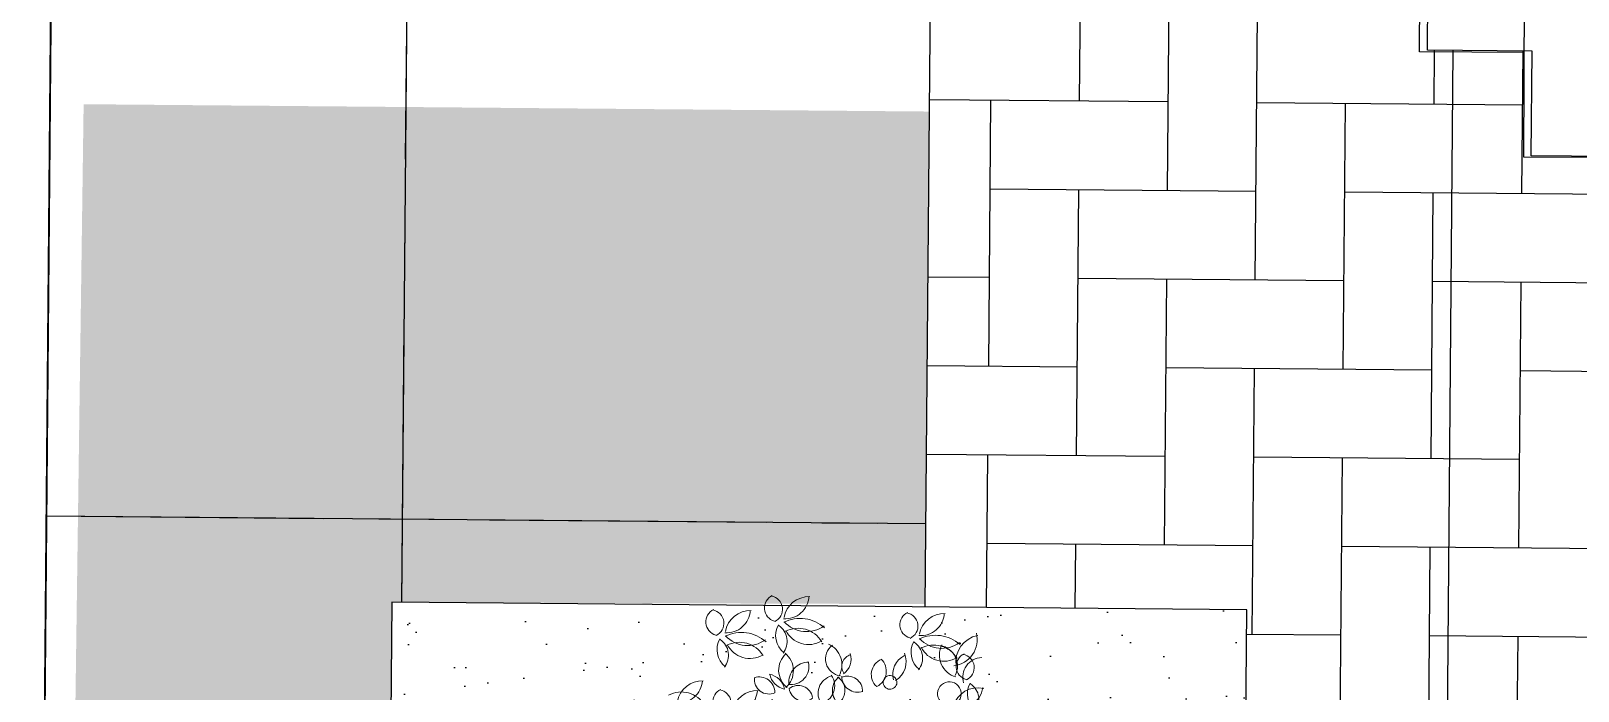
# Model space of a CAD drawing. Header units: millimetres. Extents: x 793 to 3159, y 750 to 2095.
# Drawn here: x 1257.62 to 1266.49, y 1025.88 to 1029.66 of the extents above; entities that cross this region are included whole.
import ezdxf

# ---------------------------------------------------------------- set-up
doc = ezdxf.new("R2010")
doc.units = ezdxf.units.MM
for name, pattern in [('CENTER', [50.800000000000004, 31.75, -6.35, 6.35, -6.35]), ('CONTINUA', [0]), ('XR-CASETA$0$CONTINUA', [0])]:
    doc.linetypes.add(name, pattern=pattern)
for name, color, linetype in [('A-PISOS', 252, 'Continuous'), ('A-PROY', 252, 'Continuous'), ('A-TEXTO', 2, 'Continuous'), ('A-VEGETACION', 65, 'Continuous'), ('XR-CASETA$0$A-DETALLES', 6, 'Continuous'), ('XR-CASETA$0$A-PROY', 252, 'Continuous')]:
    doc.layers.add(name, color=color, linetype=linetype)
doc.layers.add('JUNTA DE AISLAMIENTO', color=7, linetype='Continuous', true_color=0x22d6dd)
doc.layers.add('JUNTA DE CONTROL', color=7, linetype='Continuous', true_color=0xf43e0b)
doc.styles.get("Standard").update_dxf_attribs({"font": 'arial.ttf'})
doc.linetypes.add('RAYACONTX', pattern='A,0.8,["X",Standard,S=0.08,R=0,X=0.025,Y=-0.04],0', length=0.8)

# ---------------------------------------------------------------- blocks, each defined once
blk = doc.blocks.new('A$C15914C01')
at = {"layer": 'A-PISOS', "linetype": 'CONTINUA', "ltscale": 0.5}
h = blk.add_hatch(dxfattribs=at)
h.set_pattern_fill('AR-HBONE', color=250, scale=0.005, angle=45)
h.set_pattern_definition([(90, (-2174.844098950855, -711.9262848175131), (-0.5080000000000005, 0.508), [1.524, -0.508]), (179.9999999999999, (-2174.844098950854, -711.4182851626538), (-0.5080000000000005, 0.508), [1.524, -0.508])])
h.paths.add_polyline_path([(87.05982003419196, -5.204532737843692), (82.81679474090923, -5.20474617742002), (82.81681061838754, -10.60925753414631), (86.80863268527902, -10.60925445379681), (86.80863422533729, -11.0572432950139), (88.81681215838763, -11.05724637489774), (88.81679474090923, -6.705105514731258), (87.0598200341337, -6.705105514731258)])
h.paths.add_polyline_path([(86.8650890327118, -0.8995494431682403), (82.81678082198827, -0.8995676307039844), (82.81679474090924, -5.204639457631856), (87.05982003419199, -5.204639457166195), (87.05982003419199, -4.905105514917437), (88.81679474090923, -4.905105515383184), (88.81679474073856, -0.9998071922932752), (86.86499337675598, -0.9996248840324427), (86.86501080022977, -0.8130883010034609), (86.8650107978056, -0.813114408977782), (86.86882155369388, 39.98502667201743), (86.26865371831302, 39.98509087741485), (86.2687178954498, 40.58509086263183), (85.6687178988836, 40.58515505007404), (85.6687820749455, 41.18515474001882), (85.06878207837927, 41.18521892746122), (85.0689639106475, 42.88521891772871), (83.8689639175116, 42.8853472699181), (83.86985141262495, 47.18534719958859), (82.81679473971194, 47.18545983469676), (82.81882092349358, 37.3688145492097), (84.66011830356094, 37.36640697422004), (84.65968317661991, 32.56875822752249), (84.90968317568554, 32.56873555345109), (84.9075364054671, 8.898735651027124), (84.6575364059941, 8.898758325095002), (84.657101065806, 4.098758345288815), (82.8167947408552, 4.098925253299484), (82.81678083576021, 0.9006042960439231), (86.86164920499048, 0.9002789187566975)])
h = blk.add_hatch(dxfattribs=at)
h.set_pattern_fill('AR-CONC', color=250, scale=0.01)
h.set_pattern_definition([(49.99999999999999, (-2174.844098950855, -711.9262848175131), (1.821846689960041, -0.1593908553890309), [0.1904999999999998, -2.095499999999997]), (354.9999999999998, (-2174.844098950855, -711.9262848175131), (-0.3524342142496936, 1.910568452390352), [0.1524, -1.6764058417]), (100.4514446999999, (-2174.692278880862, -711.9395673517138), (1.469412470903532, 1.751177519121952), [0.161900088, -1.780902446]), (46.18420000000002, (-2174.844098950854, -711.4182848166674), (2.710790408921299, -0.4204232793272717), [0.2857499999999997, -3.143249999999998]), (96.63555760999989, (-2174.618199950842, -711.4533198173158), (2.374041340515032, 2.474261245977214), [0.2428502313999999, -2.671356081599998]), (351.1841511700001, (-2174.844098950854, -711.4182848166674), (2.374041340649768, 2.474261245855327), [0.2285996707, -2.5145973192]), (21, (-2174.590098950837, -711.5452848169953), (1.516143912691326, -1.022651981870877), [0.1904999999999999, -2.095499999999999]), (326, (-2174.590098950837, -711.5452848169953), (0.6180202834764703, 1.841879661223193), [0.1523999999999999, -1.676399999999999]), (71.45144499999999, (-2174.463753624819, -711.6305058165453), (2.134164192787159, 0.8192276888590528), [0.1619000879999999, -1.780899375999998]), (37.49999999999998, (-2174.844098950855, -711.9262848175131), (0.03088603250591817, 0.8455503887315311), [0, -1.65608, 0, -1.7018, 0, -1.68275]), (7.499999999999999, (-2174.844098950855, -711.9262848175131), (0.668196625103057, 1.001805748181196), [0, -0.9702799999999999, 0, -1.61798, 0, -0.6413500000000001]), (327.5, (-2175.410518950842, -711.9262848170478), (1.355905951668714, -0.05728743992673457), [0, -0.6349999999999996, 0, -1.981199999999999, 0, -2.628899999999998]), (317.5, (-2175.664518950858, -711.9262848165821), (1.48129181386018, 0.2542649103333302), [0, -0.8254999999999996, 0, -1.315719999999999, 0, -1.866899999999999])])
h.paths.add_polyline_path([(77.87255400477447, -5.695407110732049), (77.87255400477443, -5.204639458097517), (77.86797948926687, -5.695407110732049)])
h.paths.add_polyline_path([(82.81679474090915, -5.204781808890402), (77.96691855788231, -5.204639457631771), (77.96831455721986, -6.705105514731258), (73.8167947409092, -6.705105514731258), (73.8168106241501, -10.60906362812966), (82.81681062415011, -10.609063627664)])
h.paths.add_polyline_path([(77.77014912843218, 0.9010102571740504), (82.81678392775109, 0.90060429579529), (82.8167947408552, 4.098925253299484), (79.75710108607535, 4.099202754590635), (79.75753642602662, 8.899202734860495), (79.44064953738344, 8.899231475178055), (79.44279630824211, 32.56923137760762), (79.75968319758373, 32.56920263729609), (79.76011853748082, 37.36920261709969), (82.81867779796774, 37.38533378332528), (82.81679474090929, 40.20903850672764), (77.96831455727806, 40.20903850672775)])
h.paths.add_polyline_path([(82.81678316758773, -0.8992006995537736), (77.7718724515941, -0.8991828835997637), (77.7718634078373, -0.9988966708557996), (73.81677007114844, -0.9985379543310557), (73.8167947409092, -4.905105514917523), (77.9697105564992, -4.905105514451861), (77.96691855788231, -5.204639457631771), (82.81679474090924, -5.204639457631856)])
at = {"layer": 'A-PISOS', "color": 250, "linetype": 'CONTINUA', "ltscale": 0.5}
for p, q in [((79.81679474090924, 37.36919747680193), (79.81679474090923, 53.75226977553166)), ((82.81679474091014, 37.36892538918596), (82.81679474087257, 47.18545983469664)), ((85.81679474090923, 0.9003629689358377), (85.8167947409092, 40.58513920895101)), ((77.7753866215804, 37.84701593639326), (82.81679474090923, 37.84701593639338))]:
    blk.add_line(p, q, dxfattribs=at)
blk = doc.blocks.new('XR-CONJUNTO$0$A$C458D45B7')
at = {"lineweight": 0, "extrusion": (2.431038749981069e-07, 5.458062554798278e-06, -0.9999999999850753)}
for centre in [(-0.3690026122717427, 2.485961379070885), (-0.7043657418207661, 2.402907712575141), (0.4079338861943144, 2.396515491091121), (0.7328135455636584, 2.161175656331124), (-0.6596971304225008, 1.94560264509073)]:
    blk.add_ellipse(centre, major_axis=(0.05778424713268781, 0.0526219098847089, 3.012612503e-07), ratio=0.999999999993522, start_param=2.569533813415223, end_param=5.006063717383854, dxfattribs=at)
at = {"lineweight": 0, "extrusion": (2.431038756202217e-07, 5.458062554677796e-06, -0.9999999999850753)}
for centre in [(-0.4207507125552185, 2.477926937360279), (-0.7561138421051509, 2.39487327086408), (0.3561857859108386, 2.388481049380516), (0.6810654452801828, 2.153141214620063), (-0.7114452307068861, 1.937568203379668)]:
    blk.add_ellipse(centre, major_axis=(0.0520500799635815, -0.05715631930485231, -2.9930919e-07), ratio=0.9999999999934646, start_param=4.051015243574457, end_param=6.582940850850508, dxfattribs=at)
at = {"lineweight": 0, "extrusion": (2.431038752795116e-07, 5.458062555022499e-06, -0.9999999999850753)}
for centre in [(-0.3287240559752718, 2.56010276693587), (-0.6640871855242949, 2.477049100440126), (0.4482124424916947, 2.470656878955195), (-0.9354677378664746, 2.072463724128738), (-0.6194185741260299, 2.019744032955259)]:
    blk.add_ellipse(centre, major_axis=(0.0916948539994522, -0.1006903420219816, -5.272828110999998e-07), ratio=0.9999999999993937, start_param=-0.7774916736469554, end_param=0.8009510972260333, dxfattribs=at)
at = {"lineweight": 0, "extrusion": (2.431038750923414e-07, 5.458062555308404e-06, -0.9999999999850755)}
for centre in [(-0.1915360120788136, 2.407249486338058), (-0.5268991416278368, 2.324195819841405), (0.5854004863876981, 2.317803598357385), (-0.7982796939695618, 1.919610443530018), (-0.482230530229117, 1.866890752356994)]:
    blk.add_ellipse(centre, major_axis=(0.0977255308432051, -0.1073126429204065, -5.619616627999999e-07), ratio=0.9999999999975283, start_param=2.477680974062134, end_param=3.902548561906106, dxfattribs=at)
at = {"lineweight": 0, "extrusion": (2.431038754125881e-07, 5.458062555111465e-06, -0.9999999999850753)}
for centre in [(-0.2403608476533918, 2.215858965357255), (-0.575723977202415, 2.132805298861057), (0.5365756508126652, 2.126413077377491)]:
    blk.add_ellipse(centre, major_axis=(0.155986367083213, 0.1420508349455092, 8.132432335000001e-07), ratio=0.9999999999998458, start_param=4.983233319873191, end_param=6.171780410489464, dxfattribs=at)
at = {"lineweight": 0, "extrusion": (2.431038752091829e-07, 5.458062554908362e-06, -0.9999999999850752)}
for centre in [(-0.2072766504629726, 2.523631429112355), (-0.5426397800124505, 2.440577762616156), (0.5696598480035391, 2.434185541132136)]:
    blk.add_ellipse(centre, major_axis=(0.1268762156148613, 0.1155413303087119, 6.614759082e-07), ratio=0.9999999999986338, start_param=1.66678098063917, end_param=3.13370665425679, dxfattribs=at)
at = {"lineweight": 0, "extrusion": (2.43103875302794e-07, 5.458062555002545e-06, -0.999999999985075)}
for centre in [(-0.5939528202275142, 2.245613401737955), (-0.258589690678491, 2.328667068234153), (0.5183468077884755, 2.239221180253935), (0.8432264671573648, 2.003881345493936)]:
    blk.add_ellipse(centre, major_axis=(0.0909360996356817, 0.0828120374971331, 4.741001992e-07), ratio=0.9999999999995112, start_param=2.943806295682861, end_param=4.400315453399722, dxfattribs=at)
at = {"lineweight": 0, "extrusion": (2.431038753642691e-07, 5.458062554939238e-06, -0.9999999999850753)}
for centre in [(-0.5867898559654351, 2.130966475638615), (-0.2514267264159571, 2.214020142135723), (0.5255097720500999, 2.124574254155504), (-0.918770859531378, 1.84295422213563)]:
    blk.add_ellipse(centre, major_axis=(0.1054584335322931, -0.1158041621564983, -6.064290073e-07), ratio=0.9999999999997063, start_param=3.383310357744552, end_param=4.908592113384762, dxfattribs=at)
at = {"lineweight": 0, "extrusion": (2.431038755154759e-07, 5.458062555214093e-06, -0.999999999985075)}
for centre in [(-0.4251734817303259, 2.294253567557006), (-0.7605366112793491, 2.211199901060354), (0.3517630167366406, 2.204807679575877), (0.6766426761050754, 1.96946784481588)]:
    blk.add_ellipse(centre, major_axis=(0.0813060988709482, 0.0740423631035591, 4.238936773e-07), ratio=0.9999999999979649, start_param=6.042078286316798, end_param=7.680111806712817, dxfattribs=at)
at = {"lineweight": 0, "extrusion": (2.431038751321854e-07, 5.458062555164659e-06, -0.9999999999850753)}
for centre in [(-0.194147744365182, 2.422572482943905), (-0.5295108739146599, 2.339518816447252), (0.5827887541013297, 2.333126594964141)]:
    blk.add_ellipse(centre, major_axis=(0.0974261779075237, -0.10698392273422, -5.602402613e-07), ratio=0.9999999999984543, start_param=0.1902366342479631, end_param=1.841772596012493, dxfattribs=at)
at = {"lineweight": 0, "extrusion": (2.431038750948952e-07, 5.458062555205607e-06, -0.9999999999850752)}
blk.add_ellipse((0.6239829460505462, 2.313006805732129), major_axis=(0.1011391305070282, -0.1110611250072915, -5.815912531999998e-07), ratio=0.9999999999997541, start_param=-1.092047367998705, end_param=0.6213052134664073, dxfattribs=at)
at = {"lineweight": 0, "extrusion": (2.431038754921656e-07, 5.458062555192865e-06, -0.9999999999850753)}
blk.add_ellipse((0.8079093078308686, 2.186383159361867), major_axis=(0.1148458446238437, 0.1045857303038304, 5.987549283000001e-07), ratio=0.9999999999999293, start_param=3.735925224009069, end_param=5.247194089855657, dxfattribs=at)
at = {"lineweight": 0, "extrusion": (2.43103875291207e-07, 5.458062554991994e-06, -0.9999999999850753)}
blk.add_ellipse((-0.2371939956788083, 2.130637666790335), major_axis=(0.0928501555959726, 0.084555095255166, 4.840792319e-07), ratio=0.9999999999989893, start_param=2.963691487213786, end_param=4.711116324294794, dxfattribs=at)
at = {"lineweight": 0, "extrusion": (2.431038752061437e-07, 5.458062554905596e-06, -0.9999999999850753)}
blk.add_ellipse((-0.4057534921475964, 2.126738246876356), major_axis=(0.0944663721159792, 0.0860269219949808, 4.925054628e-07), ratio=0.9999999999992975, start_param=6.118592266361659, end_param=7.872488927118022, dxfattribs=at)
at = {"lineweight": 0, "extrusion": (2.431038751702685e-07, 5.458062554872924e-06, -0.9999999999850752)}
blk.add_ellipse((0.004249852864632, 2.197405559153139), major_axis=(0.0728825651094187, 0.0663713721933174, 3.799771352999999e-07), ratio=0.9999999999994716, start_param=2.435719157118319, end_param=4.793581335815748, dxfattribs=at)
at = {"lineweight": 0, "extrusion": (2.431038752839771e-07, 5.4580625550176e-06, -0.9999999999850752)}
blk.add_ellipse((-0.1298688813881199, 2.161947310110007), major_axis=(0.08747683698215192, -0.09605852728427511, -5.030274928e-07), ratio=0.9999999999967912, start_param=4.288332127610813, end_param=5.954001502933183, dxfattribs=at)
at = {"lineweight": 0, "extrusion": (2.431038749176744e-07, 5.458062554716089e-06, -0.9999999999850753)}
blk.add_ellipse((0.0662511639557124, 2.15536801734106), major_axis=(0.04980738701848621, 0.0453576876282767, 2.596734652000001e-07), ratio=0.9999999999997267, start_param=3.264969053010163, end_param=5.201316644950908, dxfattribs=at)
at = {"lineweight": 0, "extrusion": (2.431038752834715e-07, 5.458062554984952e-06, -0.9999999999850753)}
blk.add_ellipse((-0.0482450547146982, 2.194258859518412), major_axis=(0.0743816986535621, 0.0677365759327365, 3.877929479e-07), ratio=0.9999999999978498, start_param=0.3950346432905762, end_param=1.712098993755813, dxfattribs=at)
at = {"lineweight": 0, "extrusion": (2.431038755961605e-07, 5.458062555196503e-06, -0.9999999999850754)}
blk.add_ellipse((0.4112864142539367, 2.113145930322843), major_axis=(0.0882333909408394, 0.0803507837741585, 4.600094835e-07), ratio=0.9999999999995022, start_param=3.589355458391187, end_param=4.996061251115905, dxfattribs=at)
at = {"lineweight": 0, "extrusion": (2.431038751125428e-07, 5.458062555186248e-06, -0.9999999999850752)}
blk.add_ellipse((0.2425568230214594, 2.183336845618669), major_axis=(0.0843509027525098, -0.0926259313097751, -4.85052096e-07), ratio=0.9999999999993375, start_param=-1.249896487133984, end_param=0.1967323104194898, dxfattribs=at)
at = {"lineweight": 0, "extrusion": (2.43103875226871e-07, 5.458062554924468e-06, -0.9999999999850753)}
blk.add_ellipse((0.6880231947798165, 2.224979271246411), major_axis=(0.0961867433561015, 0.0875935984657858, 5.014747099e-07), ratio=0.999999999997842, start_param=2.57332954921503, end_param=4.340108267933084, dxfattribs=at)
at = {"lineweight": 0, "extrusion": (2.431038751360204e-07, 5.458062555160446e-06, -0.9999999999850753)}
blk.add_ellipse((0.5414783637743315, 2.1600342208867), major_axis=(0.08138785928726479, -0.08937220607953161, -4.680133875e-07), ratio=0.9999999999995636, start_param=4.063504660836661, end_param=5.902251336602014, dxfattribs=at)
at = {"lineweight": 0, "extrusion": (2.431038756017496e-07, 5.45806255520159e-06, -0.9999999999850752)}
blk.add_ellipse((-0.2930387452856848, 2.150898910654631), major_axis=(0.07668537617426777, 0.0698344471850804, 3.998032933999999e-07), ratio=0.999999999995336, start_param=0.4668113620884244, end_param=2.45353851333124, dxfattribs=at)
at = {"lineweight": 0, "extrusion": (2.431038755116655e-07, 5.458062555210622e-06, -0.9999999999850753)}
blk.add_ellipse((-0.1884707020758469, 2.062412979797044), major_axis=(0.08524586387445209, 0.0776301568236235, 4.44433852e-07), ratio=0.9999999999985028, start_param=3.756524647504674, end_param=5.436782002584502, dxfattribs=at)
at = {"lineweight": 0, "extrusion": (2.431038749269087e-07, 5.458062554624493e-06, -0.999999999985075)}
blk.add_ellipse((0.2616622953396472, 2.110520385539529), major_axis=(0.06881591284956058, 0.062668027088564, 3.587754270999998e-07), ratio=0.9999999999983004, start_param=3.032354912819903, end_param=5.058345753409992, dxfattribs=at)
at = {"lineweight": 0, "extrusion": (2.431038750998123e-07, 5.458062555300208e-06, -0.9999999999850753)}
blk.add_ellipse((0.1574443249319302, 2.12744665049604), major_axis=(0.0653862231930323, -0.0718007705958219, -3.759974532e-07), ratio=0.9999999999986251, start_param=4.641665557804483, end_param=6.55094962588888, dxfattribs=at)
at = {"lineweight": 0, "extrusion": (2.431038749769421e-07, 5.45806255532532e-06, -0.999999999985075)}
blk.add_ellipse((0.8068323625989251, 2.098608187468926), major_axis=(0.0766997356303252, -0.0842241660983412, -4.410547643e-07), ratio=0.9999999999993896, start_param=2.015869891801056, end_param=3.830331008347256, dxfattribs=at)
at = {"lineweight": 0, "extrusion": (2.431038753281296e-07, 5.458062555025617e-06, -0.9999999999850753)}
blk.add_ellipse((-0.4172337767618047, 2.075835399793504), major_axis=(0.06190380555577681, 0.0563734346143951, 3.227387876e-07), ratio=0.9999999999990309, start_param=1.882964201194219, end_param=4.009811121216779, dxfattribs=at)
at = {"lineweight": 0, "extrusion": (2.431038751977416e-07, 5.458062555102485e-06, -0.999999999985075)}
blk.add_ellipse((-0.4713820583274356, 2.002413148835784), major_axis=(0.0588613262198556, -0.0646357653721778, -3.384766341999999e-07), ratio=0.9999999999991208, start_param=3.521133761454971, end_param=5.485211031696882, dxfattribs=at)
at = {"lineweight": 0, "extrusion": (2.431038754796002e-07, 5.458062554822404e-06, -0.9999999999850753)}
blk.add_ellipse((-0.4324613570520343, 2.000387623902041), major_axis=(0.0715690637665225, -0.0785901628556735, -4.115513083e-07), ratio=0.9999999999973797, start_param=4.028929602305689, end_param=5.26068739767313, dxfattribs=at)
at = {"lineweight": 0, "extrusion": (2.431038751129781e-07, 5.458062554811819e-06, -0.999999999985075)}
blk.add_ellipse((-0.3105321337911846, 2.123341456313028), major_axis=(0.0764467657924315, 0.0696171538113047, 3.985592854e-07), ratio=0.9999999999979661, start_param=2.49578117010297, end_param=3.712279323574066, dxfattribs=at)
at = {"lineweight": 0, "extrusion": (2.431038751070349e-07, 5.458062554906406e-06, -0.9999999999850753)}
blk.add_ellipse((-0.2489969106295575, 1.9600791124235), major_axis=(0.06116174094401481, 0.0556976646759358, 3.188699942000001e-07), ratio=0.9999999999972864, start_param=4.777692990961402, end_param=6.850302477511437, dxfattribs=at)
at = {"lineweight": 0, "extrusion": (2.431038750089345e-07, 5.458062554808138e-06, -0.9999999999850753)}
blk.add_ellipse((-0.0328442116233418, 1.999430092370857), major_axis=(0.07595612419699832, 0.06917034522416, 3.960012993e-07), ratio=0.9999999999972125, start_param=3.228585648840671, end_param=5.199474552864356, dxfattribs=at)
at = {"lineweight": 0, "extrusion": (2.431038755803857e-07, 5.45806255472154e-06, -0.9999999999850753)}
blk.add_ellipse((-0.1453572725686172, 2.041097502133652), major_axis=(0.0705962920951764, -0.0775219599192502, -4.059574744e-07), ratio=0.9999999999985756, start_param=-1.470871834413324, end_param=0.4997897614056203, dxfattribs=at)
at = {"lineweight": 0, "extrusion": (2.4310387511608e-07, 5.458062555182343e-06, -0.9999999999850752)}
blk.add_ellipse((0.04656172083377901, 2.016221566892454), major_axis=(0.0674003034892831, -0.0740124370639362, -3.875792364e-07), ratio=0.9999999999988309, start_param=1.501594170980576, end_param=3.203821232826607, dxfattribs=at)
at = {"lineweight": 0, "extrusion": (2.431038749292601e-07, 5.458062554626614e-06, -0.9999999999850753)}
blk.add_ellipse((-0.07002736211325099, 2.015997166369742), major_axis=(0.0654875674545347, 0.05963702988546701, 3.414229211000001e-07), ratio=0.9999999999995852, start_param=5.981567869191103, end_param=7.978483409089668, dxfattribs=at)
at = {"lineweight": 0, "extrusion": (2.431038750151268e-07, 5.458062555283391e-06, -0.9999999999850754)}
blk.add_ellipse((0.0334717064552024, 2.012769202503476), major_axis=(0.0578742287931673, -0.0635518312889974, -3.328004214e-07), ratio=0.9999999999983875, start_param=3.454567517600955, end_param=5.497252995890058, dxfattribs=at)
at = {"lineweight": 0, "extrusion": (2.431038753248575e-07, 5.458062554972703e-06, -0.9999999999850753)}
blk.add_ellipse((0.0914409327187969, 2.09902215765487), major_axis=(0.0620605833154218, -0.0681488773639448, -3.568736674e-07), ratio=0.9999999999942776, start_param=0.403030706047051, end_param=2.295038604707211, dxfattribs=at)
at = {"lineweight": 0, "extrusion": (2.431038747799083e-07, 5.458062555522055e-06, -0.9999999999850753)}
blk.add_ellipse((0.2762684104286563, 2.065023262841804), major_axis=(0.0265465991155844, -0.0291508850047855, -1.526537728e-07), ratio=0.9999999999940475, start_param=2.967059728385962, end_param=9.250245035565547, dxfattribs=at)
at = {"lineweight": 0, "extrusion": (2.431038751184085e-07, 5.458062555179787e-06, -0.9999999999850752)}
blk.add_ellipse((0.6172856918992693, 2.003331683536544), major_axis=(0.0457726805514458, -0.0502630917544785, -2.63211583e-07), ratio=0.9999999999992082, start_param=2.967059728390536, end_param=9.250245035570122, dxfattribs=at)
at = {"lineweight": 0, "extrusion": (2.431038751391506e-07, 5.458062554835603e-06, -0.9999999999850752)}
blk.add_ellipse((0.6821644645319794, 2.05303934634412), major_axis=(0.0933970923744706, 0.0850531697183438, 4.869307159e-07), ratio=0.9999999999988187, start_param=0.8389100767176731, end_param=2.788683880506277, dxfattribs=at)
at = {"lineweight": 0, "extrusion": (2.431038753063164e-07, 5.458062555005752e-06, -0.9999999999850755)}
blk.add_ellipse((0.7826532340709491, 1.889319672348846), major_axis=(0.110608039841909, 0.1007265231252394, 5.766609073e-07), ratio=0.9999999999991328, start_param=4.167211360261044, end_param=5.662810948025182, dxfattribs=at)
at = {"lineweight": 0, "extrusion": (2.431038749212281e-07, 5.458062554619434e-06, -0.999999999985075)}
blk.add_ellipse((-0.2181421247723847, 2.038053025665249), major_axis=(0.0627980678585455, 0.0571878051850028, 3.274010717e-07), ratio=0.9999999999994932, start_param=1.653322070365658, end_param=3.720775002937573, dxfattribs=at)
blk = doc.blocks.new('A$C3E6A45EC')
at = {"layer": 'JUNTA DE CONTROL', "linetype": 'CENTER', "ltscale": 0.05}
for p, q in [((80.38548240304837, 37.60066223799541), (80.52742287133893, 53.98311965285612)), ((78.34829064966915, 38.09614921348236), (83.3895095546468, 38.05247121329796))]:
    blk.add_line(p, q, dxfattribs=at)
blk = doc.blocks.new('XR-CASETA$0$TALUD')
at = {"layer": 'XR-CASETA$0$A-DETALLES'}
for p, q in [((2333.449293783889, 737.4149446178627), (2333.695010503347, 750.3284102405532)), ((2334.037770493523, 736.8036385061532), (2334.283487179885, 749.7171023894967)), ((2334.049185194266, 737.4035299054798), (2333.449293783889, 737.4149446178627)), ((2334.637829711313, 736.7922206007366), (2334.037770493523, 736.8036385061532))]:
    blk.add_line(p, q, dxfattribs=at)

msp = doc.modelspace()

# ---------------------------------------------------------------- hatches: boundary and pattern name
at = {"layer": 'A-VEGETACION', "linetype": 'CONTINUA'}
h = msp.add_hatch(dxfattribs=at)
h.set_pattern_fill('AR-SAND', color=256, scale=0.01, angle=0.03244198937484585)
h.set_pattern_definition([(37.53244198937484, (-995.1346360713719, 275.2038584321107), (-0.01627742571360177, 0.4894040991860799), [0, -0.38608, 0, -0.4318, 0, -0.41275]), (7.532441989374837, (-995.1346360713719, 275.2038584321107), (0.4491173307282001, 0.7170795145083818), [0, -0.20828, 0, -0.34798, 0, -0.13335]), (327.5324419893748, (-995.4470560212862, 275.2036815339069), (0.7909914296815918, 0.001885059752727677), [0, -0.127, 0, -0.4571999999999999, 0, -0.5968999999999999]), (317.5324419893748, (-995.4470560212862, 275.2036815339069), (0.7634301031424594, 0.223361628074057), [0, -0.06349999999999999, 0, -0.2997199999999999, 0, -0.3428999999999999])])
h.paths.add_polyline_path([(1264.586821295343, 1026.34140208292), (1259.687009072361, 1026.384299337149), (1259.644987272587, 1021.584483281926), (1264.544799495278, 1021.541586027697)])

# ---------------------------------------------------------------- linework, layer by layer
at = {"layer": 'A-PROY', "linetype": 'CONTINUA', "ltscale": 0.5}
msp.add_line((1257.41023026246, 993.0397470111329, 168.384118514463), (1257.733010261284, 1029.908334088263, 168.384118514463), dxfattribs=at)
at = {"layer": 'A-PROY', "linetype": 'CONTINUA', "ltscale": 0.5, "elevation": 168.3841185144631}
for points in [[(1235.998660385573, 993.2272027029958), (1220.571642035233, 993.3622643735562), (1220.894422034057, 1030.230851450686), (1257.733010261284, 1029.908334088263), (1257.410230262227, 993.0397470106673), (1241.983211911189, 993.1748086816933)], [(1241.983211911189, 993.1748086816933), (1257.41023026246, 993.0397470111329), (1257.733010261284, 1029.908334088263), (1220.894422034057, 1030.230851450686), (1220.571642035233, 993.3622643735562), (1235.998660385573, 993.2272027029958)]]:
    msp.add_lwpolyline(points, dxfattribs=at)
at = {"layer": 'A-PROY', "linetype": 'CONTINUA', "ltscale": 0.5, "elevation": 293.7208851435402}
msp.add_lwpolyline([(1259.644987272587, 1021.584483281926), (1264.544799495278, 1021.541586027697), (1264.586821295343, 1026.34140208292), (1259.687009072361, 1026.384299337149)], close=True, dxfattribs=at)
at = {"layer": 'JUNTA DE AISLAMIENTO', "linetype": 'RAYACONTX', "elevation": 380.2017577443112}
msp.add_lwpolyline([(1329.00632866125, 987.4076672617648), (1220.527824911125, 988.3573833724274), (1220.900550214754, 1030.930824625517), (1257.739138441358, 1030.608307263099), (1257.38346306729, 989.9346963463372), (1266.475832415574, 989.8550691340595), (1266.817940559881, 1028.9384379675), (1266.217963638433, 1028.943700450705), (1266.223226132885, 1029.543677360704), (1265.62324920019, 1029.548939855356), (1265.629106925784, 1030.148911249202), (1265.028534759258, 1030.154178953387), (1265.043445128439, 1031.854113575507), (1263.843491285542, 1031.864638541918), (1263.881205748513, 1036.16447314563), (1262.681251905618, 1036.17499811204), (1262.728699802734, 1041.584543782968)], dxfattribs=at)

# ---------------------------------------------------------------- block references
at = {"layer": 'A-TEXTO', "linetype": 'CONTINUA', "ltscale": 0.5}
msp.add_blockref('A$C3E6A45EC', (1179.358200699986, 988.7831409249757, 293.7208851435402), dxfattribs=at)
at = {"layer": 'A-VEGETACION', "linetype": 'CONTINUA', "ltscale": 0.5, "rotation": 359.4983953042024}
msp.add_blockref('XR-CONJUNTO$0$A$C458D45B7', (1262.247944331517, 1023.862796969928, 293.7208851435401), dxfattribs=at)
at = {"layer": 'JUNTA DE CONTROL', "linetype": 'CENTER', "ltscale": 0.05, "rotation": 359.5035917933524}
msp.add_blockref('A$C15914C01', (1179.606122941383, 989.7075288982433, 293.7208851435402), dxfattribs=at)
at = {"layer": 'XR-CASETA$0$A-PROY', "linetype": 'XR-CASETA$0$CONTINUA', "ltscale": 0.5, "extrusion": (-0.01568037189736641, 0.003726592304422412, 0.9998701107878748), "rotation": 104.1320242309767}
msp.add_blockref('XR-CASETA$0$TALUD', (-9.44209364779303, -1084.947425541697, 277.5756145298159), dxfattribs=at)

doc.saveas('drawing.dxf')
